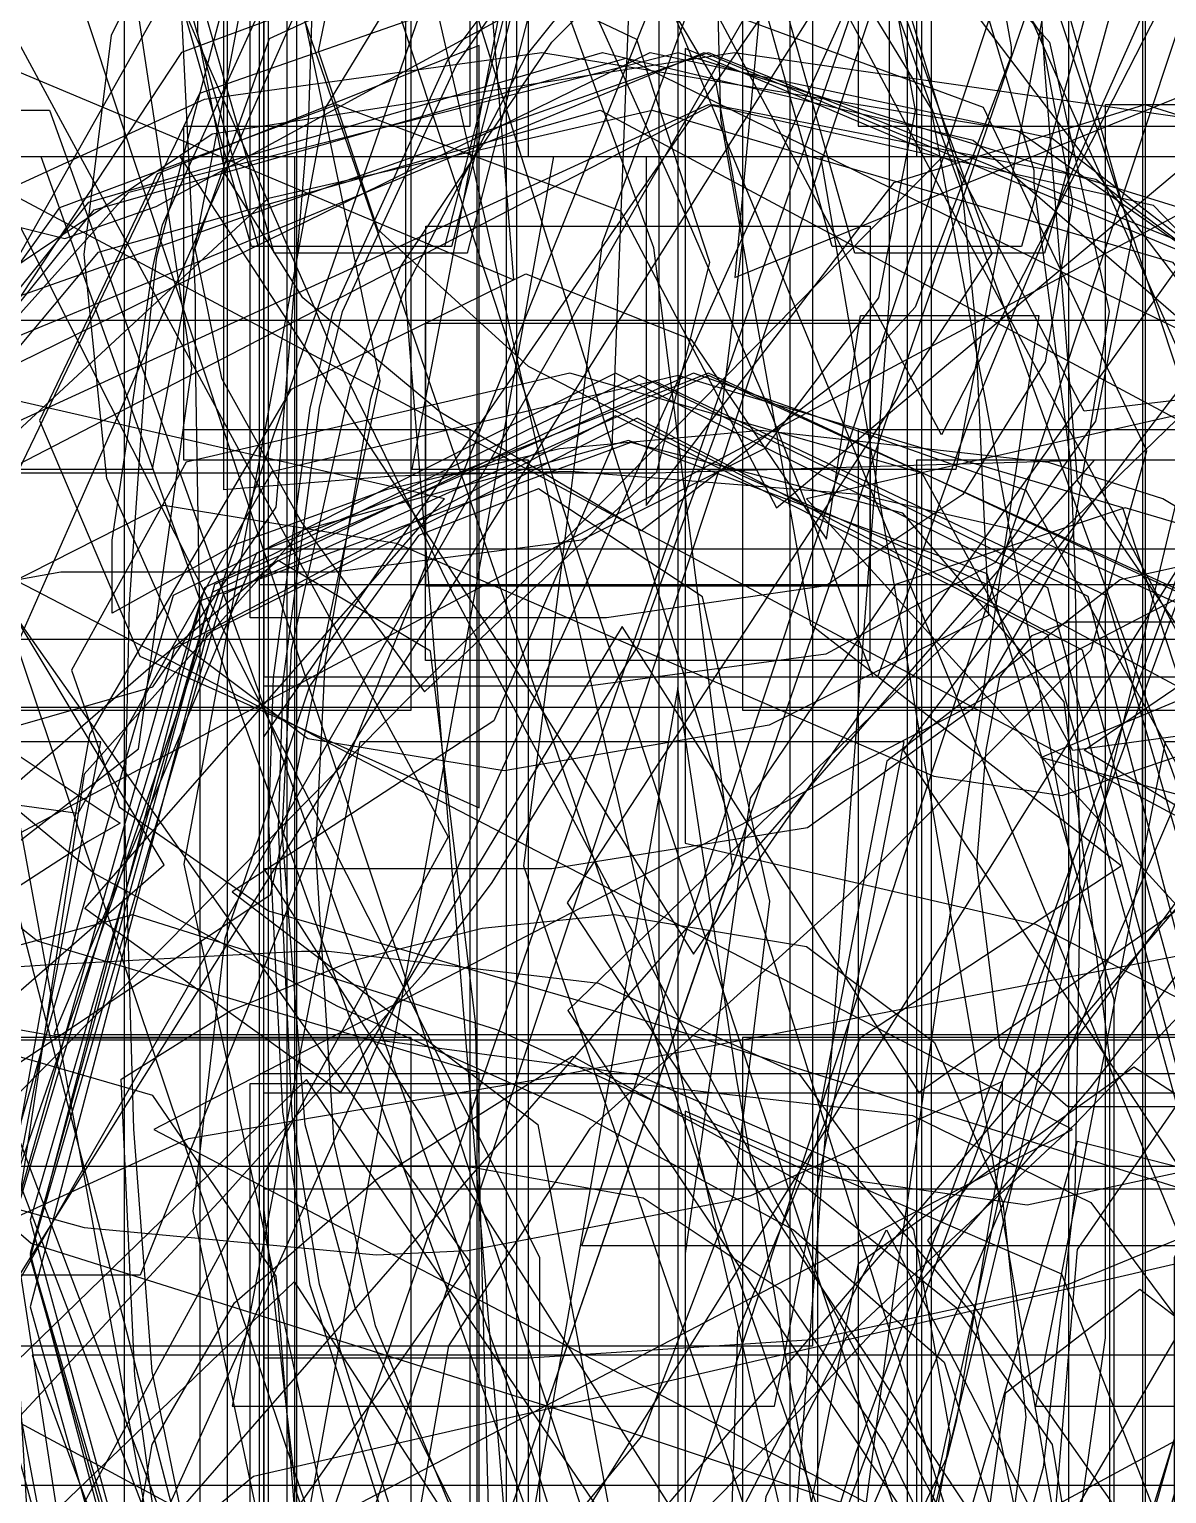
# Model space of a CAD drawing. Extents: x -0.4 to 30, y -2.3 to 10.5.
# Drawn here: x 1.018 to 3.91, y 2.454 to 6.178 of the extents above; entities that cross this region are included whole.
import ezdxf

# ---------------------------------------------------------------- set-up
doc = ezdxf.new("R2010")
doc.units = 0
doc.layers.get('0').update_dxf_attribs({"linetype": 'CONTINUOUS'})
for name, color, linetype in [('$', 7, 'CONTINUOUS'), ('-', 7, 'CONTINUOUS'), ('1', 7, 'CONTINUOUS'), ('2', 7, 'CONTINUOUS'), ('3', 7, 'CONTINUOUS'), ('4', 7, 'CONTINUOUS'), ('5', 7, 'CONTINUOUS'), ('6', 7, 'CONTINUOUS'), ('7', 7, 'CONTINUOUS'), ('8', 7, 'CONTINUOUS'), ('9', 7, 'CONTINUOUS'), ('_0', 7, 'CONTINUOUS'), ('_1', 7, 'CONTINUOUS'), ('_2', 7, 'CONTINUOUS'), ('_3', 7, 'CONTINUOUS'), ('_4', 7, 'CONTINUOUS'), ('_5', 7, 'CONTINUOUS'), ('_6', 7, 'CONTINUOUS'), ('_7', 7, 'CONTINUOUS'), ('_8', 7, 'CONTINUOUS'), ('_9', 7, 'CONTINUOUS'), ('_A', 7, 'CONTINUOUS'), ('_D', 7, 'CONTINUOUS'), ('_E', 7, 'CONTINUOUS'), ('_F', 7, 'CONTINUOUS'), ('_G', 7, 'CONTINUOUS'), ('_H', 7, 'CONTINUOUS'), ('_I', 7, 'CONTINUOUS'), ('_J', 7, 'CONTINUOUS'), ('_K', 7, 'CONTINUOUS'), ('_L', 7, 'CONTINUOUS'), ('_M', 7, 'CONTINUOUS'), ('_N', 7, 'CONTINUOUS'), ('_O', 7, 'CONTINUOUS'), ('_P', 7, 'CONTINUOUS'), ('A', 7, 'CONTINUOUS'), ('A_', 7, 'CONTINUOUS'), ('B', 7, 'CONTINUOUS'), ('B_', 7, 'CONTINUOUS'), ('C', 7, 'CONTINUOUS'), ('C_', 7, 'CONTINUOUS'), ('D', 7, 'CONTINUOUS'), ('D_', 7, 'CONTINUOUS'), ('E', 7, 'CONTINUOUS'), ('E_', 7, 'CONTINUOUS'), ('F', 7, 'CONTINUOUS'), ('F_', 7, 'CONTINUOUS'), ('G', 7, 'CONTINUOUS'), ('G_', 7, 'CONTINUOUS'), ('H', 7, 'CONTINUOUS'), ('H_', 7, 'CONTINUOUS'), ('I', 7, 'CONTINUOUS'), ('I_', 7, 'CONTINUOUS'), ('J', 7, 'CONTINUOUS'), ('J_', 7, 'CONTINUOUS'), ('K', 7, 'CONTINUOUS'), ('K_', 7, 'CONTINUOUS'), ('L', 7, 'CONTINUOUS'), ('L_', 7, 'CONTINUOUS'), ('M', 7, 'CONTINUOUS'), ('M_', 7, 'CONTINUOUS'), ('N', 7, 'CONTINUOUS'), ('N_', 7, 'CONTINUOUS'), ('O', 7, 'CONTINUOUS'), ('O_', 7, 'CONTINUOUS'), ('P', 7, 'CONTINUOUS'), ('P_', 7, 'CONTINUOUS'), ('Q', 7, 'CONTINUOUS'), ('Q_', 7, 'CONTINUOUS'), ('R', 7, 'CONTINUOUS'), ('R_', 7, 'CONTINUOUS'), ('S', 7, 'CONTINUOUS'), ('S_', 7, 'CONTINUOUS'), ('T', 7, 'CONTINUOUS'), ('T_', 7, 'CONTINUOUS'), ('U', 7, 'CONTINUOUS'), ('U_', 7, 'CONTINUOUS'), ('V', 7, 'CONTINUOUS'), ('V_', 7, 'CONTINUOUS'), ('W', 7, 'CONTINUOUS'), ('W_', 7, 'CONTINUOUS'), ('X', 7, 'CONTINUOUS'), ('X_', 7, 'CONTINUOUS'), ('Y', 7, 'CONTINUOUS'), ('Y_', 7, 'CONTINUOUS'), ('Z', 7, 'CONTINUOUS'), ('Z_', 7, 'CONTINUOUS'), ('|', 7, 'CONTINUOUS')]:
    doc.layers.add(name, color=color, linetype=linetype)

msp = doc.modelspace()

# ---------------------------------------------------------------- linework, layer by layer
at = {"layer": '$', "color": 7}
for points in [[(2.1618, 0.0003), (2.1618, 0.7012), (1.0761, 0.9367), (0.3539, 1.4838), (0.0003, 2.4067), (0.8955, 2.539), (1.2616, 1.7097), (2.1618, 1.293), (2.1618, 3.5242), (1.039, 3.8591), (0.3836, 4.3769), (0.1536, 5.1284), (0.8263, 6.3394)], [(3.9176, 6.3628), (4.62, 5.3153), (3.7, 5.2063), (3.3711, 5.839), (2.686, 6.1291), (2.686, 4.1083), (3.5764, 3.9019), (4.254, 3.5514), (4.6571, 3.0608), (4.7981, 2.4456), (4.2095, 1.2307), (2.686, 0.709), (2.686, 0.0003), (2.1618, 0.0003)], [(2.1618, 6.1369), (1.3432, 5.8098), (1.0439, 5.1829), (1.2987, 4.5833), (2.1618, 4.1978), (2.1618, 6.1369)], [(2.686, 1.293), (3.5442, 1.6474), (3.883, 2.3989), (3.6431, 3.0121), (2.686, 3.4268), (2.686, 1.293)]]:
    msp.add_lwpolyline(points, dxfattribs=at)
at = {"layer": '-', "color": 7}
msp.add_lwpolyline([(0.7993, 3.6072), (0.7993, 4.4538), (3.8475, 4.4538), (3.8475, 3.6072), (0.7993, 3.6072)], dxfattribs=at)
at = {"color": 7}
msp.add_lwpolyline([(0.7232, 5.2928), (0.9768, 6.0755), (2.2501, 5.5408), (2.1398, 6.9133), (2.9391, 6.9133), (2.8123, 5.5463), (4.1132, 6.0755), (4.3667, 5.2928), (2.9942, 4.9841), (3.9423, 3.9423), (3.2808, 3.4738), (2.5257, 4.6589), (1.8091, 3.4738), (1.1587, 3.9423), (2.0737, 4.9841), (0.7232, 5.2928)], dxfattribs=at)
msp.add_lwpolyline([(3.4098, 6.3658), (3.5724, 5.8199), (3.5724, 5.785), (3.6653, 5.0764), (3.6769, 4.8093), (3.6885, 4.0658), (3.6885, 3.9148), (3.6769, 3.2179), (3.5956, 2.5209), (3.4446, 1.975), (3.2123, 1.5917), (2.887, 1.3593), (2.4573, 1.278), (1.9113, 1.4174), (1.5512, 1.8821), (1.4815, 2.0331), (1.3305, 2.7649), (1.284, 3.3805), (1.2608, 4.1704), (1.2724, 4.7163), (1.3189, 5.3901), (1.3421, 5.5991), (1.5164, 6.2613)])
at = {"layer": '1'}
msp.add_lwpolyline([(0.8762, 6.2148), (0.8994, 5.8547), (0.9691, 5.6805), (1.1085, 5.6456), (1.3408, 5.7269), (2.6186, 6.4239), (2.6186, 1.2432), (1.1317, 1.2432), (1.0388, 1.22), (0.9691, 1.1038), (0.911, 0.9179), (0.8994, 0.6159), (0.911, 0.3255)], dxfattribs=at)
at = {"layer": '2'}
for points in [[(5.0634, 0.3604), (5.075, 0.6624), (5.0518, 0.9644), (4.9937, 1.1619), (4.9124, 1.278), (4.7962, 1.3129), (1.6599, 1.3129), (2.5892, 2.2654), (2.7867, 2.4629), (3.2978, 3.0088), (3.7159, 3.4851), (4.0179, 3.88), (4.3664, 4.4492), (4.4477, 4.6002), (4.68, 5.2507), (4.6917, 5.3088), (4.7497, 6.0173), (4.7497, 6.1567), (4.5987, 6.8537)], [(2.5776, 6.3542), (2.7634, 6.0406), (2.8331, 5.6572), (2.775, 5.181), (2.5776, 4.6466), (2.566, 4.6118), (2.1942, 4.0078), (2.02, 3.7755), (1.5205, 3.2179), (0.1498, 1.7427), (-0.0476, 1.5104), (-0.1754, 1.2896), (-0.2451, 1.0225), (-0.2683, 0.674), (-0.2335, 0.3255)]]:
    msp.add_lwpolyline(points, dxfattribs=at)
at = {"layer": '3'}
for points in [[(3.2004, 6.3542), (3.2701, 5.9709), (3.1772, 5.4946), (2.8868, 5.1113), (2.4221, 4.879), (1.7949, 4.7977), (1.0979, 4.7977), (0.9701, 4.7744), (0.8888, 4.6815), (0.8424, 4.5189), (0.8191, 4.2169), (0.8424, 3.9148), (0.8888, 3.7174), (0.9818, 3.6361), (1.1095, 3.6128), (1.8065, 3.6128), (1.8646, 3.6128), (2.5615, 3.5199), (3.0959, 3.2876), (3.4211, 2.9043), (3.5256, 2.4048)], [(3.9322, 0.2907), (4.5362, 0.6392), (4.7569, 0.8366), (5.1635, 1.4174), (5.2913, 1.7543), (5.3958, 2.4745), (5.268, 3.1366), (4.9196, 3.6941), (4.3504, 4.1123), (4.2923, 4.1355), (3.59, 4.326), (4.2226, 4.5886), (4.664, 5.0067), (4.9312, 5.5759), (5.0241, 6.2496)]]:
    msp.add_lwpolyline(points, dxfattribs=at)
at = {"layer": '4'}
msp.add_lwpolyline([(2.2402, 7.8178), (-0.2224, 3.4502), (-0.3269, 3.2295), (-0.385, 3.0088), (-0.4199, 2.7533), (-0.4315, 2.4048), (-0.4083, 2.0331), (-0.3386, 1.8007), (-0.2224, 1.7078), (-0.0714, 1.6846), (2.972, 1.6846), (2.972, 0.2442)], dxfattribs=at)
msp.add_lwpolyline([(3.0095, 6.4881), (3.0095, 2.8291), (0.8954, 2.8291), (2.9979, 6.4881)], close=True, dxfattribs=at)
at = {"layer": '5'}
for points in [[(0.1766, 7.6436), (0.1766, 4.182), (0.2579, 3.8568), (0.5134, 3.7638), (1.0594, 3.7987), (1.7099, 3.8335), (1.7796, 3.8335), (2.4649, 3.7522), (2.976, 3.5199), (3.2664, 3.125), (3.3593, 2.6023), (3.2548, 2.0098)], [(3.6381, 0.3371), (4.2189, 0.7205), (4.4745, 0.976), (4.8578, 1.5684), (4.9972, 1.9982), (5.0785, 2.7184), (5.0553, 3.0669), (4.8926, 3.729), (4.8113, 3.9148), (4.3815, 4.4608), (4.1957, 4.6002), (3.5336, 4.9022), (3.127, 4.9951), (2.3952, 5.0532), (1.9422, 5.0416), (1.5124, 5.0067), (1.5124, 6.7143)]]:
    msp.add_lwpolyline(points, dxfattribs=at)
at = {"layer": '6'}
msp.add_lwpolyline([(3.8653, 0.372), (4.4112, 0.8018), (4.6319, 1.0573), (4.9572, 1.6846), (5.0733, 2.0795), (5.143, 2.7997), (5.1314, 3.0901), (5.0152, 3.7638), (4.9572, 3.9148), (4.6087, 4.5189), (4.5041, 4.6234), (3.9001, 4.9835), (3.6097, 5.0764), (2.8779, 5.1577), (2.3668, 5.1113), (1.9254, 5.0067), (1.5421, 4.8673), (1.2284, 4.6931), (1.2284, 4.879), (1.333, 5.5759), (1.3562, 5.6805), (1.6466, 6.3193)], dxfattribs=at)
msp.add_lwpolyline([(2.5062, 3.9265), (2.9941, 3.8451), (3.3193, 3.6012), (3.4936, 3.1947), (3.5516, 2.6487), (3.4819, 2.0911), (3.2612, 1.6381), (2.9128, 1.3477), (2.4133, 1.2432), (1.9138, 1.3477), (1.5537, 1.7194), (1.5421, 1.7311), (1.333, 2.4164), (1.2865, 2.7533), (1.2517, 3.5083), (1.5305, 3.6825), (1.8441, 3.8103), (2.1693, 3.8916)], close=True, dxfattribs=at)
at = {"layer": '7'}
msp.add_lwpolyline([(3.2553, 6.5865), (0.4443, 0.372), (0.3978, 0.1978), (0.5024, 0.0816), (0.7811, 0.0119), (1.2922, -0.0113), (1.6988, 0.0003), (1.966, 0.0351), (2.1286, 0.1048), (2.2215, 0.2326), (4.8351, 6.3077)], dxfattribs=at)
at = {"layer": '8'}
for points in [[(3.2587, 6.8188), (3.4446, 6.5284), (3.5143, 6.1335), (3.5143, 6.1102), (3.2704, 5.4714), (3.1542, 5.3436), (2.5734, 4.9022), (2.0623, 5.2042), (1.7138, 5.4946), (1.5164, 5.8082), (1.4467, 6.1683), (1.4467, 6.2032), (1.7022, 6.8304), (1.7835, 6.8885), (2.4689, 7.0628), (2.9335, 7.0047)], [(2.3992, 3.5664), (2.9684, 3.2527), (3.3749, 2.9275), (3.6188, 2.579), (3.6885, 2.1608), (3.6885, 2.0447), (3.3981, 1.4523), (3.2123, 1.3245), (2.4921, 1.1967), (2.1669, 1.2083), (1.5744, 1.4407), (1.4815, 1.5336), (1.2608, 2.1725), (1.3305, 2.579), (1.5396, 2.9391), (1.8997, 3.2527)]]:
    msp.add_lwpolyline(points, close=True, dxfattribs=at)
for points in [[(0.0063, 6.8072), (-0.1099, 6.0986), (-0.0169, 5.483), (0.2618, 4.9719), (0.6916, 4.5305), (1.2492, 4.1588), (1.1679, 4.1123), (0.5755, 3.729), (0.076, 3.2527), (-0.226, 2.6952), (-0.3306, 2.0563), (-0.319, 1.8472), (-0.1563, 1.1735), (-0.0982, 1.0573), (0.3548, 0.5346)], [(3.9557, 0.2558), (4.5481, 0.5927), (4.7107, 0.7321), (5.1057, 1.3129), (5.1986, 1.5568), (5.2915, 2.277), (5.187, 2.9043), (4.8734, 3.4502), (4.3739, 3.9265), (4.3158, 3.9729), (3.7002, 4.3446), (4.2809, 4.7396), (4.6991, 5.2042), (4.9663, 5.7269), (5.0592, 6.2845)]]:
    msp.add_lwpolyline(points, dxfattribs=at)
at = {"layer": '9'}
msp.add_lwpolyline([(1.2268, 6.1625), (1.4359, 6.5923), (1.7844, 6.8827), (2.2722, 6.9872), (2.7949, 6.8711), (3.1667, 6.4994), (3.1783, 6.4761), (3.3874, 5.7908), (3.4222, 5.4423), (3.457, 4.6873), (2.8995, 4.4085), (2.2258, 4.2924), (1.7263, 4.3737), (1.401, 4.6176), (1.2152, 5.0358), (1.1571, 5.605)], close=True, dxfattribs=at)
msp.add_lwpolyline([(-0.353, 6.209), (-0.4227, 5.4888), (-0.411, 5.1519), (-0.2949, 4.4666), (-0.2484, 4.304), (0.1001, 3.7116), (0.2162, 3.5954), (0.8202, 3.2237), (1.1571, 3.1308), (1.9005, 3.0611), (2.1328, 3.0727), (2.8066, 3.2005), (2.853, 3.2121), (3.4919, 3.5025), (3.4919, 3.3399), (3.3757, 2.6429), (3.3525, 2.55), (3.0505, 1.9111)], dxfattribs=at)
at = {"layer": '_0', "color": 7}
msp.add_lwpolyline([(0.0562, 3.1761), (0.0562, 4.3061), (1.36, 4.9676), (1.9509, 4.8711), (2.8327, 4.488), (3.3181, 4.2786), (3.644, 4.229), (4.2748, 4.4439), (4.854, 4.9841), (4.854, 3.8155), (4.2467, 3.336), (3.5549, 3.1872), (3.0179, 3.2643), (2.2065, 3.6336), (1.2803, 3.9258), (0.7152, 3.7742), (0.0562, 3.1761)], dxfattribs=at)
at = {"layer": '_1', "color": 7}
msp.add_lwpolyline([(2.2787, 1.7522), (1.9756, 5.4917), (1.9756, 7.0558), (3.2048, 7.0558), (3.2048, 5.4917), (2.9181, 1.7522), (2.2787, 1.7522)], dxfattribs=at)
at = {"layer": '_2', "color": 7}
for points in [[(2.4878, 6.5204), (1.4049, 6.1189), (0.645, 4.9674), (0.3752, 3.3594), (0.645, 1.8118), (1.4252, 0.8529), (2.5562, 0.543), (3.6683, 0.8657), (4.3396, 1.6505), (4.7981, 1.6505), (4.3548, 0.8657), (3.6075, 0.2332), (2.5638, 0.0003), (1.5265, 0.2093), (0.7172, 0.8382), (0.2131, 1.8045), (0.0003, 3.3007), (0.2536, 5.0059), (1.1313, 6.5278)], [(2.6601, 2.1786), (2.2915, 1.7367), (1.8824, 1.5698), (1.4442, 1.7605), (1.0984, 2.3473), (0.9654, 3.2164), (1.1719, 4.3843), (1.6848, 5.2626), (2.2801, 5.556), (2.7006, 5.3891), (3.0451, 4.8812), (3.1313, 5.4496), (3.5847, 5.4496), (3.2199, 2.989), (3.1439, 2.4206), (3.1958, 2.2501), (3.3212, 2.1786), (3.6733, 2.4023), (4.1306, 3.1889), (4.299, 4.2065), (4.0824, 5.3506), (3.4365, 6.2014)], [(1.434, 3.1724), (1.5987, 2.3913), (1.9761, 2.1126), (2.275, 2.2354), (2.5752, 2.6003), (2.8095, 3.2145), (2.9007, 3.9608), (2.7297, 4.7346), (2.313, 5.0096), (2.0078, 4.8904), (1.7304, 4.5072), (1.5151, 3.8654), (1.434, 3.1724)]]:
    msp.add_lwpolyline(points, dxfattribs=at)
at = {"layer": '_3', "color": 7}
for points in [[(0.3606, 0.0003), (0.7428, 1.9829), (0.0003, 1.9829), (0.0003, 2.6764), (0.8746, 2.6764), (1.1997, 4.3658), (0.0003, 4.3658), (0.0003, 5.0592), (1.3315, 5.0592), (1.7138, 7.0559)], [(4.4202, 7.0559), (4.038, 5.0592), (4.7981, 5.0592), (4.7981, 4.3658), (3.9062, 4.3658), (3.5766, 2.6764), (4.7981, 2.6764), (4.7981, 1.9829), (3.4448, 1.9829), (3.0626, 0.0003), (2.4036, 0.0003), (2.7814, 1.9829), (1.4018, 1.9829), (1.0196, 0.0003), (0.3606, 0.0003)], [(2.3728, 7.0559), (1.9906, 5.0592), (3.3745, 5.0592), (3.7568, 7.0559)], [(1.5336, 2.6764), (2.9132, 2.6764), (3.2427, 4.3658), (1.8588, 4.3658), (1.5336, 2.6764)]]:
    msp.add_lwpolyline(points, dxfattribs=at)
at = {"layer": '_4', "color": 7}
for points in [[(0.0003, 5.3342), (0.2408, 6.5535), (0.9379, 7.0558), (1.6335, 6.606), (1.909, 5.284), (1.6305, 3.9756), (0.944, 3.5166), (0.2697, 3.9687), (0.0003, 5.3342)], [(0.9562, 0.0003), (3.3977, 7.0558), (3.8422, 7.0558), (1.4098, 0.0003), (0.9562, 0.0003)], [(0.9531, 6.4896), (0.6137, 6.2247), (0.4782, 5.252), (0.6152, 4.3455), (0.9531, 4.0829), (1.2956, 4.3478), (1.4311, 5.3159), (1.2941, 6.227), (0.9531, 6.4896)], [(2.8863, 1.8178), (3.1268, 3.0394), (3.8269, 3.5395), (4.5226, 3.0897), (4.7981, 1.7676), (4.5195, 0.4592), (3.83, 0.0003), (3.1557, 0.4547), (2.8863, 1.8178)], [(3.8422, 2.9732), (3.4997, 2.7083), (3.3642, 1.7356), (3.5012, 0.8314), (3.8391, 0.5666), (4.1846, 0.8314), (4.3201, 1.7996), (4.1831, 2.7106), (3.8422, 2.9732)]]:
    msp.add_lwpolyline(points, dxfattribs=at)
at = {"layer": '_5', "color": 7}
msp.add_lwpolyline([(1.2998, 3.0096), (0.28, 3.0096), (2.2258, 7.4249), (3.0251, 7.4249), (4.9819, 3.0096), (3.9842, 3.0096), (2.6227, 6.3004), (1.2998, 3.0096)], dxfattribs=at)
at = {"layer": '_6', "color": 7}
for points in [[(3.4495, 0.958), (2.6934, 0.271), (1.8087, 0.0419), (0.4173, 0.7452), (0.0003, 2.0267), (0.3413, 3.1626), (1.3605, 4.0532), (0.846, 4.9091), (0.7174, 5.543), (1.1208, 6.6048), (2.1361, 7.0559), (3.0929, 6.6302), (3.4651, 5.6077), (2.3855, 3.956), (3.4106, 2.4061), (3.6834, 3.35), (4.4122, 3.1649), (3.9055, 1.7029), (4.7981, 0.6619), (4.3265, 0.0003), (3.4495, 0.958)], [(2.0231, 4.4927), (2.6135, 5.0525), (2.748, 5.5846), (2.5629, 6.1514), (2.101, 6.3711), (1.6275, 6.1537), (1.4384, 5.6216), (1.5067, 5.2908), (1.7113, 4.923), (2.0231, 4.4927)], [(3.0091, 1.615), (1.723, 3.5073), (0.9552, 2.7601), (0.7564, 2.0776), (1.0331, 1.2217), (1.8165, 0.7776), (2.4693, 1.0112), (3.0091, 1.615)]]:
    msp.add_lwpolyline(points, dxfattribs=at)
at = {"layer": '_7', "color": 7}
msp.add_lwpolyline([(3.0674, 0.0003), (1.8919, 1.8545), (1.4114, 4.0544), (1.7706, 5.9761), (3.0674, 8.1001), (3.6692, 8.1001), (2.9228, 6.8484), (2.475, 5.6347), (2.2744, 4.0502), (3.6692, 0.0003), (3.0674, 0.0003)], dxfattribs=at)
at = {"layer": '_8', "color": 7}
msp.add_lwpolyline([(2.0132, 0.0003), (1.4114, 0.0003), (2.8062, 4.0502), (2.6056, 5.6221), (2.1624, 6.8358), (1.4114, 8.1001), (2.0132, 8.1001), (3.31, 5.9761), (3.6692, 4.0544), (3.1864, 1.8545), (2.0132, 0.0003)], dxfattribs=at)
at = {"layer": '_9', "color": 7}
msp.add_lwpolyline([(1.9886, 1.6239), (1.9886, 3.6143), (0.011, 3.6143), (0.011, 4.4461), (1.9886, 4.4461), (1.9886, 6.4217), (2.8312, 6.4217), (2.8312, 4.4461), (4.8088, 4.4461), (4.8088, 3.6143), (2.8312, 3.6143), (2.8312, 1.6239), (1.9886, 1.6239)], dxfattribs=at)
at = {"layer": '_A', "color": 7}
for points in [[(4.8264, 4.6261), (0.0287, 4.6261), (0.0287, 5.4383), (4.8264, 5.4383), (4.8264, 4.6261)], [(4.8264, 2.4749), (0.0287, 2.4749), (0.0287, 3.2871), (4.8264, 3.2871), (4.8264, 2.4749)]]:
    msp.add_lwpolyline(points, dxfattribs=at)
at = {"layer": '_D', "color": 7}
msp.add_lwpolyline([(0.4586, 2.9225), (0.4586, 3.8486), (4.6919, 6.1085), (4.6919, 5.1219), (1.3349, 3.38), (4.6919, 1.6216), (4.6919, 0.635), (0.4586, 2.9225)], dxfattribs=at)
at = {"layer": '_E', "color": 7}
msp.add_lwpolyline([(4.5508, 2.9226), (0.3175, 0.635), (0.3175, 1.6217), (3.6702, 3.3801), (0.3175, 5.1219), (0.3175, 6.1086), (4.5508, 3.8486), (4.5508, 2.9226)], dxfattribs=at)
at = {"layer": '_F', "color": 7}
msp.add_lwpolyline([(1.9377, 1.7086), (1.9326, 1.9641), (2.0847, 2.8301), (2.4448, 3.3837), (3.1016, 3.9776), (3.7178, 4.5999), (3.8598, 5.1062), (3.4439, 5.9793), (2.4245, 6.3555), (1.4508, 6.0148), (0.9385, 4.9501), (0.0003, 5.0542), (0.7534, 6.54), (2.4093, 7.0559), (4.1489, 6.5022), (4.7981, 5.163), (4.5698, 4.3254), (3.6772, 3.3932), (3.094, 2.849), (2.8911, 2.4468), (2.815, 1.7086), (1.9377, 1.7086)], dxfattribs=at)
at = {"layer": '_G', "color": 7}
msp.add_lwpolyline([(1.0936, 0.0033), (3.4363, 7.0589), (4.23, 7.0589), (1.8929, 0.0033), (1.0936, 0.0033)], dxfattribs=at)
at = {"layer": '_H', "color": 7}
msp.add_lwpolyline([(2.0263, 4.7615), (2.0263, 5.6775), (3.1563, 5.6775), (3.1563, 4.7615), (2.0263, 4.7615)], dxfattribs=at)
at = {"layer": '_I', "color": 7}
msp.add_lwpolyline([(2.0252, 4.5729), (2.0252, 5.4305), (3.1552, 5.4305), (3.1552, 4.5729), (2.0252, 4.5729)], dxfattribs=at)
at = {"layer": '_J', "color": 7}
for points in [[(1.5829, 5.6251), (1.3599, 6.4045), (1.3599, 7.0749), (2.2744, 7.0749), (2.2744, 6.4045), (2.0736, 5.6251), (1.5829, 5.6251)], [(3.0595, 5.6251), (2.8409, 6.4045), (2.8409, 7.0749), (3.7554, 7.0749), (3.7554, 6.4045), (3.5413, 5.6251), (3.0595, 5.6251)]]:
    msp.add_lwpolyline(points, dxfattribs=at)
at = {"layer": '_K', "color": 7}
msp.add_lwpolyline([(1.6006, 5.6251), (1.3775, 6.4045), (1.3775, 7.0749), (2.292, 7.0749), (2.292, 6.4045), (2.0913, 5.6251), (1.6006, 5.6251)], dxfattribs=at)
at = {"layer": '_L', "color": 7}
for points in [[(1.6408, 5.6081), (1.4177, 6.3874), (1.4177, 7.0578), (2.3322, 7.0578), (2.3322, 6.3874), (2.1315, 5.6081), (1.6408, 5.6081)], [(3.1173, 5.6081), (2.8987, 6.3874), (2.8987, 7.0578), (3.8132, 7.0578), (3.8132, 6.3874), (3.5991, 5.6081), (3.1173, 5.6081)]]:
    msp.add_lwpolyline(points, dxfattribs=at)
at = {"layer": '_M', "color": 7}
msp.add_lwpolyline([(1.2601, -0.021), (1.2601, 8.0788), (3.2356, 8.0788), (3.2356, 7.4345), (2.1558, 7.4345), (2.1558, 0.6234), (3.2356, 0.6234), (3.2356, -0.021), (1.2601, -0.021)], dxfattribs=at)
at = {"layer": '_N', "color": 7}
msp.add_lwpolyline([(3.8486, 0.0003), (1.873, 0.0003), (1.873, 0.6446), (2.9529, 0.6446), (2.9529, 7.4557), (1.873, 7.4557), (1.873, 8.1), (3.8486, 8.1), (3.8486, 0.0003)], dxfattribs=at)
at = {"layer": '_O', "color": 7}
for points in [[(0.7199, 4.3304), (1.3316, 4.5053), (1.646, 4.9625), (1.7289, 5.9571), (1.7581, 6.8842)], [(2.5526, 6.5092), (2.499, 5.1143), (2.1992, 4.4189), (1.5339, 3.9848), (2.3113, 3.3927), (2.5526, 2.0884), (2.5721, 1.1107), (2.7695, 0.7104), (3.391, 0.5966), (3.5421, 0.5966), (3.5421, -0.065), (3.2691, -0.065), (2.577, 0.0024), (2.0603, 0.3163), (1.7947, 0.8663), (1.7289, 1.9578), (1.646, 3.0071), (1.3316, 3.4665), (0.7199, 3.6435), (0.7199, 4.3304)]]:
    msp.add_lwpolyline(points, dxfattribs=at)
at = {"layer": '_P', "color": 7}
for points in [[(3.5339, 7.1687), (3.5997, 6.0772), (3.6826, 5.03), (3.997, 4.5728), (4.6087, 4.3958)], [(4.6087, 4.3958), (4.6087, 3.7088), (3.997, 3.5318), (3.6826, 3.0746), (3.5997, 2.0821), (3.5705, 1.155), (3.4072, 0.584), (3.1123, 0.2426), (2.6638, 0.0467), (2.0594, 0.0003), (1.7865, 0.0003), (1.7865, 0.6619), (1.9376, 0.6619), (2.6102, 0.82), (2.776, 1.5301), (2.8198, 2.866), (3.1318, 3.614), (3.7947, 4.0502), (3.005, 4.6633), (2.776, 5.9508), (2.7516, 6.9327)]]:
    msp.add_lwpolyline(points, dxfattribs=at)
at = {"layer": 'A'}
msp.add_lwpolyline([(2.5273, 7.7074), (0.0763, 0.645), (-0.0166, 0.2965), (0.0299, 0.099), (0.2506, 0.0061), (0.692, -0.0055), (1.1217, 0.0061), (1.3773, 0.0526), (1.5051, 0.1455), (1.5632, 0.2849), (2.0626, 1.8414), (5.0595, 1.8414), (5.5939, 0.2384), (5.652, 0.1106), (5.7797, 0.0409), (6.0469, 0.0061), (6.5348, -0.0055), (7.011, 0.0061), (7.2433, 0.0874), (7.3014, 0.2849), (7.2085, 0.6334), (4.7459, 7.6842)], dxfattribs=at)
msp.add_lwpolyline([(2.4227, 3.0843), (3.5495, 6.4761), (4.6762, 3.0843)], close=True, dxfattribs=at)
at = {"layer": 'A_', "color": 7}
for points in [[(0.5184, 0.4716), (0.0003, 1.676), (0.196, 2.4615), (0.7086, 3.032), (1.4224, 3.3572), (2.3044, 3.506), (4.0738, 3.8478), (4.0793, 4.1068), (3.7982, 4.9612), (2.6682, 5.2975), (1.6346, 5.0522), (1.1413, 4.184), (0.1712, 4.3163), (0.6066, 5.3223), (1.4831, 5.9121), (2.8115, 6.1188), (4.0297, 5.9424), (4.7187, 5.4986), (5.0274, 4.8234), (5.077, 3.9084), (5.077, 2.5855), (5.1404, 0.8354), (5.3912, 0.1326)], [(4.0738, 3.0706), (2.4532, 2.6957), (1.5878, 2.4973), (1.1964, 2.1748), (1.0586, 1.7036), (1.359, 1.0421), (2.2382, 0.7775), (3.258, 1.0283), (3.9139, 1.7146), (4.0738, 2.7067), (4.0738, 3.0706)]]:
    msp.add_lwpolyline(points, dxfattribs=at)
at = {"layer": 'B'}
for points in [[(1.5798, 4.6815), (1.5798, 6.7491), (2.4045, 6.7491), (2.9969, 6.6794), (3.3686, 6.4936), (3.5893, 6.1683), (3.6706, 5.7385), (3.6009, 5.332), (3.3918, 4.9951), (3.0434, 4.7628), (2.4858, 4.6815)], [(1.5798, 1.2316), (1.5798, 3.4967), (2.5439, 3.4967), (2.5555, 3.4967), (3.2641, 3.4154), (3.7171, 3.1947), (3.9843, 2.8346), (4.0772, 2.3351), (3.9843, 1.8588), (3.7171, 1.522), (3.3221, 1.3129), (2.753, 1.2316)]]:
    msp.add_lwpolyline(points, close=True, dxfattribs=at)
at = {"layer": 'B_', "color": 7}
for points in [[(0.9208, 0.1326), (0.0003, 0.1326), (0.0003, 8.2134), (0.9925, 8.2134), (0.9925, 5.3305), (2.5965, 6.1188), (3.619, 5.901), (4.4128, 5.2892), (4.9006, 4.3384), (5.077, 3.1477), (4.3328, 0.8216), (2.5469, 0.0003), (0.9208, 0.8657), (0.9208, 0.1326)], [(0.9098, 3.1036), (1.1964, 1.5823), (2.4642, 0.8161), (3.5887, 1.3811), (4.0627, 3.065), (3.608, 4.7573), (2.5083, 5.303), (1.3838, 4.738), (0.9098, 3.1036)]]:
    msp.add_lwpolyline(points, dxfattribs=at)
at = {"layer": 'C'}
msp.add_lwpolyline([(4.4999, 1.4639), (3.8029, 1.371), (3.6287, 1.371), (2.955, 1.5336), (2.8504, 1.58), (2.3045, 2.0331), (2.1767, 2.2073), (1.8979, 2.881), (1.7934, 3.3457), (1.7469, 4.0891), (1.7702, 4.5653), (1.8863, 5.2391), (1.9676, 5.5062), (2.2813, 6.1102), (2.3742, 6.2264)], dxfattribs=at)
at = {"layer": 'C_', "color": 7}
msp.add_lwpolyline([(4.1234, 2.2768), (5.099, 2.15), (4.2805, 0.5708), (2.6627, 0.0003), (0.7306, 0.7858), (0.0003, 3.0375), (0.3145, 4.6966), (1.2708, 5.7632), (2.6682, 6.1188), (4.2281, 5.6365), (5.0053, 4.2667), (4.0407, 4.1178), (3.5529, 5.0053), (2.7067, 5.303), (1.4886, 4.7655), (1.02, 3.065), (1.472, 1.3508), (2.6516, 0.8161), (3.6273, 1.1744), (4.1234, 2.2768)], dxfattribs=at)
at = {"layer": 'D'}
msp.add_lwpolyline([(1.603, 6.691), (2.4277, 6.691), (2.9969, 6.6562), (3.6242, 6.4936), (3.8449, 6.389), (4.3792, 5.936), (4.5186, 5.7502), (4.7974, 5.0997), (4.8671, 4.7628), (4.9251, 4.0426), (4.9019, 3.4967), (4.7858, 2.8346), (4.6812, 2.5558), (4.3327, 1.975), (4.1701, 1.8124), (3.5661, 1.4523), (3.1944, 1.3477), (2.451, 1.278), (1.603, 1.278)], close=True, dxfattribs=at)
at = {"layer": 'D_', "color": 7}
for points in [[(4.1564, 0.1326), (4.1564, 0.8712), (2.5193, 0.0003), (1.2322, 0.3861), (0.3227, 1.4637), (0.0003, 3.054), (0.2924, 4.6443), (1.1689, 5.7384), (2.4752, 6.1188), (3.4178, 5.8955), (4.0903, 5.314), (4.0903, 8.2134), (5.077, 8.2134), (5.077, 0.1326), (4.1564, 0.1326)], [(1.02, 3.054), (1.4941, 1.3728), (2.613, 0.8161), (3.7182, 1.348), (4.173, 2.9713), (3.71, 4.7352), (2.5689, 5.2975), (1.4638, 4.7573), (1.02, 3.054)]]:
    msp.add_lwpolyline(points, dxfattribs=at)
at = {"layer": 'E'}
msp.add_lwpolyline([(4.6928, 0.3514), (4.7044, 0.6418), (4.6928, 0.9438), (4.6464, 1.1413), (4.5767, 1.2458), (4.4721, 1.2806), (1.603, 1.2806), (1.603, 3.5225), (4.0075, 3.5225), (4.112, 3.5574), (4.1933, 3.6619), (4.2398, 3.8478), (4.2514, 4.1382), (4.2398, 4.4402), (4.1933, 4.626), (4.112, 4.7306), (4.0075, 4.7654), (1.603, 4.7654), (1.603, 6.7053)], dxfattribs=at)
at = {"layer": 'E_', "color": 7}
for points in [[(4.3383, 2.0177), (5.3636, 1.8909), (4.4651, 0.4964), (2.7894, 0.0003), (0.7527, 0.7913), (0.0003, 3.0099), (0.761, 5.303), (2.7343, 6.1188), (4.6525, 5.3195), (5.3967, 3.0706), (5.3912, 2.806), (1.0255, 2.806), (1.5712, 1.3287), (2.7949, 0.8161), (3.7265, 1.1027), (4.3383, 2.0177)], [(1.0807, 3.6218), (4.3494, 3.6218), (3.9745, 4.7297), (2.7453, 5.303), (1.596, 4.8455), (1.0807, 3.6218)]]:
    msp.add_lwpolyline(points, dxfattribs=at)
at = {"layer": 'F'}
msp.add_lwpolyline([(0.0006, 7.4809), (0.0006, 0.2674), (0.0354, 0.1513), (0.1632, 0.07), (0.4187, 0.0119), (0.8021, 0.0003), (1.197, 0.0119), (1.4526, 0.07), (1.5803, 0.1513), (1.6152, 0.2674), (1.6152, 3.2295), (4.0545, 3.2295), (4.1591, 3.276), (4.2404, 3.3805), (4.2868, 3.5896), (4.2984, 3.8916), (4.2868, 4.2052), (4.2404, 4.4027), (4.1591, 4.5073), (4.0545, 4.5305), (1.6152, 4.5305), (1.6152, 6.6794)], dxfattribs=at)
at = {"layer": 'F_', "color": 7}
msp.add_lwpolyline([(2.2875, 0.0003), (2.2875, 5.0825), (1.4111, 5.0825), (1.4111, 5.8542), (2.2875, 5.8542), (2.2875, 6.4771), (2.3923, 7.3535), (2.8966, 7.9791), (3.9081, 8.2189), (4.8342, 8.1197), (4.6853, 7.2543), (4.101, 7.3094), (3.4616, 7.1165), (3.2742, 6.3944), (3.2742, 5.8542), (4.4152, 5.8542), (4.4152, 5.0825), (3.2742, 5.0825), (3.2742, 0.0003), (2.2875, 0.0003)], dxfattribs=at)
at = {"layer": 'G'}
for points in [[(4.1353, 1.3478), (3.7984, 1.3711), (3.1363, 1.5337), (2.904, 1.6382), (2.3464, 2.0564), (2.1606, 2.2887), (1.8469, 2.9276), (1.7192, 3.3922), (1.6611, 4.1357), (1.6843, 4.6003), (1.8353, 5.274), (1.9631, 5.576), (2.3464, 6.1452), (2.5439, 6.3427)], [(6.3423, 4.67), (3.659, 4.67), (3.5661, 4.6351), (3.4848, 4.5306), (3.4499, 4.3447), (3.4267, 4.0543), (3.4848, 3.5897), (3.659, 3.4387), (5.1691, 3.4387)]]:
    msp.add_lwpolyline(points, dxfattribs=at)
at = {"layer": 'G_', "color": 7}
for points in [[(0.1987, -0.3671), (1.1633, -0.5104), (1.4996, -1.1609), (2.5083, -1.4365), (3.5722, -1.1609), (4.0793, -0.3892), (4.1509, 0.8841), (2.5304, 0.118), (0.6617, 0.9889), (0.0003, 3.078), (0.3035, 4.6242), (1.1826, 5.7183), (2.5359, 6.1042), (4.2446, 5.2663), (4.2446, 5.9719), (5.1597, 5.9719), (5.1597, 0.9117), (4.8813, -1.0258), (3.9993, -1.927), (2.5138, -2.2578), (0.8216, -1.7865), (0.1987, -0.3671)], [(1.02, 3.1497), (1.4775, 1.4684), (2.6241, 0.9393), (3.7706, 1.4657), (4.2336, 3.1166), (3.7568, 4.7372), (2.6075, 5.2828), (1.4831, 4.7454), (1.02, 3.1497)]]:
    msp.add_lwpolyline(points, dxfattribs=at)
at = {"layer": 'H'}
for points in [[(0, 7.7713), (0, 0.2558), (0.0465, 0.1397), (0.1742, 0.07), (0.4298, 0.0119), (0.8131, 0.0003), (1.2081, 0.0119), (1.452, 0.07), (1.5798, 0.1397), (1.6146, 0.2558), (1.6146, 3.4734), (4.5883, 3.4734), (4.5883, 0.2558), (4.6347, 0.1397), (4.7625, 0.07), (5.0065, 0.0119), (5.4014, 0.0003), (5.7963, 0.0119), (6.0403, 0.07), (6.168, 0.1397), (6.2029, 0.2558), (6.2029, 7.7713)], [(4.5883, 7.7713), (4.5883, 4.8557), (1.6146, 4.8557), (1.6146, 7.7713)]]:
    msp.add_lwpolyline(points, dxfattribs=at)
at = {"layer": 'H_', "color": 7}
msp.add_lwpolyline([(0.0003, 0.0003), (0.0003, 8.0811), (0.9925, 8.0811), (0.9925, 5.1817), (2.7453, 5.9865), (3.8753, 5.7302), (4.5616, 5.0219), (4.7683, 3.71), (4.7683, 0.0003), (3.7761, 0.0003), (3.7761, 3.71), (3.4536, 4.7931), (2.5414, 5.1321), (1.7118, 4.9033), (1.1578, 4.2832), (0.9925, 3.2029), (0.9925, 0.0003), (0.0003, 0.0003)], dxfattribs=at)
at = {"layer": 'I'}
msp.add_lwpolyline([(3.3117, 7.7713), (3.2769, 7.8875), (3.1491, 7.9688), (2.8936, 8.0153), (2.5102, 8.0385), (2.1153, 8.0153), (1.8714, 7.9688), (1.732, 7.8875), (1.6971, 7.7713), (1.6971, 0.2558), (1.732, 0.1397), (1.8714, 0.07), (2.1153, 0.0119), (2.5102, 0.0003), (2.8936, 0.0119), (3.1491, 0.07), (3.2769, 0.1397), (3.3117, 0.2558)], close=True, dxfattribs=at)
at = {"layer": 'I_', "color": 7}
msp.add_lwpolyline([(2.2578, 0.0003), (2.2578, 5.8542), (3.25, 5.8542), (3.25, 0.0003), (2.2578, 0.0003)], dxfattribs=at)
at = {"layer": 'J'}
for points in [[(1.6727, 7.8759), (1.6727, 2.4048), (1.6262, 1.9169), (1.4985, 1.6149), (1.2894, 1.4523), (0.999, 1.4058), (0.7086, 1.4523), (0.4995, 1.5336), (0.3252, 1.6149), (0.1975, 1.6497), (0.1045, 1.6265), (0.0348, 1.5104), (0.0116, 1.278), (0, 0.9179), (0, 0.6508), (0.0232, 0.4882)], [(2.2999, 0.2094), (2.8459, 0.6275), (2.9156, 0.7205), (3.1944, 1.371), (3.2408, 1.6149), (3.2873, 2.3467), (3.2873, 7.8759)]]:
    msp.add_lwpolyline(points, dxfattribs=at)
at = {"layer": 'J_', "color": 7}
msp.add_lwpolyline([(1.4111, 0.105), (1.5985, 0.9484), (2.0671, 0.8712), (2.5191, 1.0724), (2.6679, 2.0784), (2.6679, 8.2299), (3.6601, 8.2299), (3.6601, 2.0563), (3.379, 0.5515), (2.1883, 0.0003), (1.4111, 0.105)], dxfattribs=at)
at = {"layer": 'K'}
for points in [[(0, 7.7713), (0, 0.2674), (0.0465, 0.1513), (0.1742, 0.07), (0.4298, 0.0119), (0.8131, 0.0003), (1.2081, 0.0119), (1.452, 0.07), (1.5798, 0.1513), (1.6146, 0.2674), (1.6146, 4.0426), (4.0191, 0.2674), (4.1469, 0.1164), (4.4024, 0.0235), (4.9716, 0.0003), (5.3898, 0.0119), (5.6569, 0.07), (5.7847, 0.1629), (5.808, 0.2791), (5.7847, 0.4068), (5.6221, 0.7437), (3.2408, 4.3446), (5.4246, 7.2021)], [(3.9494, 7.7597), (1.6146, 4.3795), (1.6146, 7.7713)]]:
    msp.add_lwpolyline(points, dxfattribs=at)
at = {"layer": 'K_', "color": 7}
msp.add_lwpolyline([(0.0003, 0.0003), (0.0003, 8.0811), (0.9925, 8.0811), (0.9925, 3.4729), (3.3406, 5.8542), (4.625, 5.8542), (2.387, 3.6824), (4.851, 0.0003), (3.6273, 0.0003), (1.6925, 2.9934), (0.9925, 2.3209), (0.9925, 0.0003), (0.0003, 0.0003)], dxfattribs=at)
at = {"layer": 'L'}
msp.add_lwpolyline([(1.6262, 7.7365), (1.5798, 7.8526), (1.452, 7.9339), (1.2081, 7.9804), (0.8131, 8.0036), (0.4182, 7.9804), (0.1742, 7.9339), (0.0465, 7.8526), (0, 7.7365), (0, 0.5114), (0.1394, 0.1281), (0.4763, 0.0003), (4.1236, 0.0003), (4.2282, 0.0351), (4.3095, 0.1629), (4.356, 0.372), (4.3676, 0.674), (4.356, 0.9876), (4.3095, 1.1967), (4.2282, 1.3013), (4.1236, 1.3361), (1.6262, 1.3361)], close=True, dxfattribs=at)
at = {"layer": 'L_', "color": 7}
msp.add_lwpolyline([(2.2578, 0.0003), (2.2578, 8.0811), (3.25, 8.0811), (3.25, 0.0003), (2.2578, 0.0003)], dxfattribs=at)
at = {"layer": 'M'}
for points in [[(0, 7.3531), (0, 0.2558), (0.0348, 0.1397), (0.151, 0.07), (0.3949, 0.0119), (0.755, 0.0003), (1.1384, 0.0119), (1.3707, 0.07), (1.4985, 0.1397), (1.5217, 0.2558), (1.5217, 6.7375)], [(6.4468, 7.0628), (4.658, 2.3351), (4.6347, 2.3351), (2.9156, 7.0744)], [(1.5333, 6.7375), (3.7636, 0.2674), (3.8332, 0.1397), (3.9959, 0.07), (4.2282, 0.0119), (4.5883, 0.0003), (4.9484, 0.0119), (5.1923, 0.0467), (5.3317, 0.1281), (5.413, 0.2674), (7.7246, 6.7375)]]:
    msp.add_lwpolyline(points, dxfattribs=at)
at = {"layer": 'M_', "color": 7}
for points in [[(0.0003, 0.0003), (0.0003, 5.8542), (0.6002, 5.8542), (0.6002, 5.0329), (1.0958, 5.7247), (1.8001, 5.9865), (2.5212, 5.7164), (2.918, 4.9612), (4.1403, 5.9865), (5.0458, 5.5042), (5.3625, 4.0187), (5.3625, 0.0003)], [(4.446, 0.0003), (4.3961, 3.638), (4.4307, 4.4453), (4.1941, 4.867), (3.7916, 4.7774), (3.1983, 4.3168), (3.0224, 3.4013), (3.0224, 0.0003)], [(2.2518, -0.0496), (2.1521, 3.654), (2.038, 4.5963), (1.6511, 4.8272), (1.3271, 4.5569), (0.9288, 4.2113), (0.9704, 2.9876), (1.0203, 0.0502)]]:
    msp.add_lwpolyline(points, dxfattribs=at)
at = {"layer": 'N'}
for points in [[(1.4171, 6.2148), (1.452, 6.1335), (1.7424, 5.4714), (1.7772, 5.3901), (2.0909, 4.7512), (4.0656, 1.0341), (4.3443, 0.5346), (4.5999, 0.221), (4.8903, 0.07), (5.262, 0.0235), (5.9473, 0.0235), (6.1797, 0.0584), (6.3771, 0.1629), (6.5049, 0.3488), (6.5514, 0.6043), (6.5514, 7.7597)], [(5.0994, 7.7597), (5.0994, 4.0194), (5.0994, 3.8451), (5.111, 3.125), (5.111, 2.9391), (5.1342, 2.2305), (4.9019, 2.7184), (4.6696, 3.2295), (4.414, 3.7406), (4.1469, 4.2517), (2.5903, 7.1673)], [(0, 7.4228), (0, 0.2674), (0.0348, 0.1513), (0.1394, 0.07), (0.3601, 0.0119), (0.7202, 0.0003), (1.0803, 0.0119), (1.3126, 0.07), (1.4288, 0.1513), (1.452, 0.2674), (1.452, 4.4259), (1.452, 4.635), (1.4404, 5.3436), (1.4404, 5.5062), (1.4055, 6.2148)]]:
    msp.add_lwpolyline(points, dxfattribs=at)
at = {"layer": 'N_', "color": 7}
msp.add_lwpolyline([(0.0006, 0.0003), (0.0006, 5.8542), (0.8935, 5.8542), (0.8935, 5.0219), (2.7566, 5.9865), (3.7295, 5.7963), (4.3937, 5.2975), (4.7024, 4.5644), (4.7576, 3.5997), (4.7576, 0.0003), (3.7654, 0.0003), (3.7654, 3.5611), (3.6496, 4.4679), (3.239, 4.9474), (2.5472, 5.1266), (1.453, 4.7242), (0.9928, 3.1973), (0.9928, 0.0003), (0.0006, 0.0003)], dxfattribs=at)
at = {"layer": 'O'}
msp.add_lwpolyline([(4.4277, 1.4407), (3.7075, 1.3361), (3.3591, 1.3477), (2.7086, 1.5336), (2.5808, 1.6033), (2.0813, 2.0911), (1.9768, 2.2886), (1.7561, 2.9856), (1.6864, 3.4154), (1.6515, 4.1472), (1.6631, 4.5189), (1.7561, 5.2158), (1.8142, 5.4598), (2.1046, 6.087), (2.2091, 6.238)], dxfattribs=at)
at = {"layer": 'O_', "color": 7}
for points in [[(0.0003, 3.0595), (0.9043, 5.4683), (2.7453, 6.1188), (4.7187, 5.3278), (5.4849, 3.1422), (5.1459, 1.3645), (4.1592, 0.3586), (2.7453, 0.0003), (0.7582, 0.7885), (0.0003, 3.0595)], [(1.02, 3.0595), (1.5106, 1.3756), (2.7453, 0.8161), (3.9745, 1.3783), (4.4651, 3.0926), (3.9718, 4.738), (2.7453, 5.2975), (1.5106, 4.7407), (1.02, 3.0595)]]:
    msp.add_lwpolyline(points, dxfattribs=at)
at = {"layer": 'P'}
msp.add_lwpolyline([(0, 7.4228), (0, 0.2558), (0.0465, 0.1397), (0.1742, 0.07), (0.4182, 0.0119), (0.8131, 0.0003), (1.1964, 0.0119), (1.452, 0.07), (1.5798, 0.1397), (1.6146, 0.2558), (1.6146, 2.7997), (2.2883, 2.7997), (3.0085, 2.8462), (3.659, 2.9856), (4.0539, 3.1482), (4.6347, 3.5199), (4.8787, 3.7755), (5.2388, 4.3911), (5.3782, 4.8441), (5.4479, 5.5759), (5.4479, 5.7734), (5.3085, 6.4587)], dxfattribs=at)
msp.add_lwpolyline([(1.6146, 4.0426), (1.6146, 6.7491), (2.3116, 6.7491), (2.7994, 6.7143), (3.2525, 6.5517), (3.6125, 6.1451), (3.7636, 5.4598), (3.6706, 4.8906), (3.4151, 4.4492), (2.9969, 4.1472), (2.3464, 4.0426)], close=True, dxfattribs=at)
at = {"layer": 'P_', "color": 7}
for points in [[(0.0003, -2.2578), (0.0003, 5.8396), (0.9043, 5.8396), (0.9043, 5.0789), (1.6264, 5.7486), (2.602, 5.9719), (3.9249, 5.586), (4.7903, 4.4974), (5.0825, 2.9567), (4.76, 1.3389), (3.823, 0.2365), (2.5304, -0.1466), (1.6401, 0.0629), (0.9925, 0.592), (0.9925, -2.2578), (0.0003, -2.2578)], [(0.8988, 2.8795), (1.3563, 1.2094), (2.4642, 0.6692), (3.597, 1.2287), (4.0683, 2.9622), (3.608, 4.6379), (2.5083, 5.1946), (1.3866, 4.6021), (0.8988, 2.8795)]]:
    msp.add_lwpolyline(points, dxfattribs=at)
at = {"layer": 'Q'}
msp.add_lwpolyline([(4.4036, 1.4387), (3.6834, 1.3342), (3.3349, 1.3458), (2.6844, 1.5317), (2.5566, 1.6014), (2.0572, 2.0892), (1.9526, 2.2867), (1.7319, 2.9837), (1.6622, 3.4251), (1.6274, 4.1569), (1.639, 4.5286), (1.7319, 5.2139), (1.79, 5.4578), (2.0804, 6.0967), (2.1849, 6.2361)], dxfattribs=at)
at = {"layer": 'Q_', "color": 7}
for points in [[(4.0793, -2.2578), (4.0793, 0.6086), (3.4316, 0.0684), (2.5469, -0.1466), (0.7527, 0.6857), (0.0003, 2.9677), (0.3062, 4.5497), (1.1937, 5.6108), (2.4697, 5.9719), (4.1785, 5.0569), (4.1785, 5.8396), (5.0715, 5.8396), (5.0715, -2.2578), (4.0793, -2.2578)], [(1.02, 2.9292), (1.4941, 1.2342), (2.6296, 0.6692), (3.721, 1.2066), (4.1785, 2.841), (3.6962, 4.5993), (2.5634, 5.1891), (1.4693, 4.6407), (1.02, 2.9292)]]:
    msp.add_lwpolyline(points, dxfattribs=at)
at = {"layer": 'R'}
msp.add_lwpolyline([(3.055, 6.691), (3.0782, 6.691), (3.6358, 6.3077), (3.8216, 5.6456), (3.7287, 5.181), (3.4732, 4.8209), (3.0434, 4.5886), (2.4393, 4.5073), (1.6146, 4.5073), (1.6146, 6.7607), (2.3464, 6.7607), (2.7762, 6.7375)], close=True, dxfattribs=at)
msp.add_lwpolyline([(1.6146, 0.2558), (1.6146, 3.2876), (2.1257, 3.2876), (2.5787, 3.2063), (2.9272, 2.974), (3.1944, 2.579), (3.4499, 2.0447), (4.1585, 0.2674)], dxfattribs=at)
at = {"layer": 'R_', "color": 7}
msp.add_lwpolyline([(1.6933, 0.0003), (1.6933, 5.8542), (2.5863, 5.8542), (2.5863, 4.9667), (3.2174, 5.788), (3.8541, 5.9865), (4.8738, 5.6668), (4.5321, 4.7462), (3.8045, 4.9612), (3.2202, 4.7655), (2.8509, 4.2226), (2.6855, 3.065), (2.6855, 0.0003), (1.6933, 0.0003)], dxfattribs=at)
at = {"layer": 'S'}
for points in [[(0.2083, 6.6678), (0.1154, 5.9476), (0.1154, 5.7618), (0.2704, 5.0701), (0.6497, 4.4724), (1.184, 4.031), (1.7997, 3.6941), (2.4269, 3.4154), (2.9613, 3.125), (3.3446, 2.7881), (3.4956, 2.3118)], [(3.7047, 0.2791), (4.3087, 0.6392), (4.5294, 0.8482), (4.936, 1.429), (5.0754, 1.8007), (5.1683, 2.5209), (5.1683, 2.6836), (5.0289, 3.3689), (5.0173, 3.3805), (4.634, 3.9729), (4.088, 4.4259), (3.4608, 4.7628), (2.8335, 5.0416), (2.2876, 5.3204), (1.9042, 5.6688), (1.7532, 6.1219), (1.8229, 6.4587)]]:
    msp.add_lwpolyline(points, dxfattribs=at)
at = {"layer": 'S_', "color": 7}
for points in [[(0.0003, 1.8799), (0.9814, 2.0343), (1.4417, 1.1303), (2.4973, 0.8161), (3.5115, 1.0944), (3.8423, 1.7476), (3.5501, 2.2768), (2.5359, 2.613), (1.0228, 3.0899), (0.3834, 3.6466), (0.1656, 4.432), (0.3448, 5.1569), (0.8326, 5.7109), (1.4638, 6.0003), (2.3209, 6.1188), (3.5308, 5.9203), (4.2998, 5.3829)], [(4.6415, 4.4762), (3.6714, 4.3439), (3.2883, 5.0494), (2.3926, 5.303), (1.4169, 5.077), (1.1248, 4.5478), (1.246, 4.2005), (1.6264, 3.936), (2.5028, 3.6824), (3.9718, 3.2221)]]:
    msp.add_lwpolyline(points, dxfattribs=at)
at = {"layer": 'T'}
msp.add_lwpolyline([(2.2303, 6.6794), (2.2303, 0.2558), (2.2767, 0.1397), (2.4045, 0.07), (2.6484, 0.0119), (3.0434, 0.0003), (3.4383, 0.0119), (3.6822, 0.07), (3.81, 0.1397), (3.8565, 0.2558), (3.8565, 6.6794)], dxfattribs=at)
at = {"layer": 'T_', "color": 7}
msp.add_lwpolyline([(4.1231, 0.9649), (4.2664, 0.0885), (3.5168, 0.0003), (2.6789, 0.1711), (2.26, 0.6204), (2.1387, 1.7917), (2.1387, 5.1596), (1.4111, 5.1596), (1.4111, 5.9314), (2.1387, 5.9314), (2.1387, 7.381), (3.1254, 7.9764), (3.1254, 5.9314), (4.1231, 5.9314), (4.1231, 5.1596), (3.1254, 5.1596), (3.1254, 1.7366), (3.1778, 1.1909), (3.3486, 0.998), (3.6876, 0.9263), (4.1231, 0.9649)], dxfattribs=at)
at = {"layer": 'U'}
msp.add_lwpolyline([(4.9019, 7.8759), (4.9019, 3.0901), (4.9019, 3.032), (4.7858, 2.3467), (4.4605, 1.7891), (3.9494, 1.4407), (3.2641, 1.3245), (2.5903, 1.4407), (2.0676, 1.7775), (1.7308, 2.3583), (1.6959, 2.4629), (1.6146, 3.183), (1.6146, 7.8759)], dxfattribs=at)
at = {"layer": 'U_', "color": 7}
msp.add_lwpolyline([(3.8588, 0.1326), (3.8588, 0.9925), (3.1044, 0.2822), (2.0012, 0.0003), (1.0338, 0.1987), (0.3668, 0.6976), (0.0609, 1.4334), (0.0003, 2.3595), (0.0003, 5.9865), (0.9925, 5.9865), (0.9925, 2.7398), (1.0531, 1.6925), (1.45, 1.0779), (2.1996, 0.8547), (3.0375, 1.0834), (3.5915, 1.7063), (3.7541, 2.8501), (3.7541, 5.9865), (4.7462, 5.9865), (4.7462, 0.1326), (3.8588, 0.1326)], dxfattribs=at)
at = {"layer": 'V'}
for points in [[(5.5121, 7.7016), (3.6129, 1.573), (1.6788, 7.7365)], [(0.0526, 7.388), (2.4222, 0.3371), (2.4803, 0.2094), (2.55, 0.1164), (2.6894, 0.0584), (2.8753, 0.0119), (3.1773, 0.0003), (3.5954, 0.0003), (4.0949, 0.0119), (4.3969, 0.0584), (4.5596, 0.1513), (4.6409, 0.3139), (7.0105, 7.3764)]]:
    msp.add_lwpolyline(points, dxfattribs=at)
at = {"layer": 'V_', "color": 7}
msp.add_lwpolyline([(2.2272, 0.0003), (0.0003, 5.8542), (1.0476, 5.8542), (2.3044, 2.3485), (2.6792, 1.1689), (3.0485, 2.2823), (4.3494, 5.8542), (5.3691, 5.8542), (3.1532, 0.0003), (2.2272, 0.0003)], dxfattribs=at)
at = {"layer": 'W'}
for points in [[(4.5764, 7.6554), (3.1244, 1.6036), (3.1128, 1.6036), (1.7189, 7.7019)], [(0.0927, 7.3883), (1.8931, 0.442), (1.9861, 0.2097), (2.1719, 0.0819), (2.5088, 0.0122), (3.0663, 0.0006), (3.6239, 0.0122), (3.9492, 0.0819), (4.1118, 0.2213), (4.2047, 0.442), (5.4011, 5.4949), (5.4244, 5.4949), (6.6905, 0.442), (6.7718, 0.2097), (6.9577, 0.0819), (7.2945, 0.0122), (7.8521, 0.0006), (8.3632, 0.0122), (8.7001, 0.0819), (8.8975, 0.2097), (8.9905, 0.442), (10.8258, 7.3767)]]:
    msp.add_lwpolyline(points, dxfattribs=at)
at = {"layer": 'W_', "color": 7}
msp.add_lwpolyline([(1.1908, 0.0003), (0.0003, 5.8542), (0.6816, 5.8542), (1.3007, 2.4753), (1.5315, 1.2185), (1.7329, 2.4257), (2.352, 5.8542), (3.0297, 5.8542), (3.6121, 2.4587), (3.8062, 1.3397), (4.0297, 2.4697), (4.6964, 5.8542), (5.3374, 5.8542), (4.1213, 0.0003), (3.4363, 0.0003), (2.8172, 3.506), (2.667, 4.5037), (1.8795, 0.0003), (1.1908, 0.0003)], dxfattribs=at)
at = {"layer": 'X'}
for points in [[(4.6849, 7.7829), (3.3374, 5.1461), (1.9319, 7.7829)], [(0.3173, 7.388), (2.0829, 4.1239), (0.1779, 0.6392), (0.0269, 0.3023), (0.0501, 0.1048), (0.294, 0.0119), (0.7819, 0.0003), (1.2349, 0.0119), (1.4905, 0.0584), (1.6299, 0.1281), (1.7112, 0.2442), (3.198, 3.125), (4.6849, 0.2442), (4.7662, 0.1281), (4.9056, 0.0584), (5.1611, 0.0119), (5.6141, 0.0003), (6.1601, 0.0119), (6.4272, 0.1048), (6.4621, 0.3023), (6.3227, 0.6392), (4.4293, 4.1355), (6.2065, 7.388)]]:
    msp.add_lwpolyline(points, dxfattribs=at)
at = {"layer": 'X_', "color": 7}
msp.add_lwpolyline([(0.0003, 0.0003), (2.139, 3.043), (0.1601, 5.8542), (1.4004, 5.8542), (2.2988, 4.4817), (2.7067, 3.8257), (3.1532, 4.4706), (4.1399, 5.8542), (5.325, 5.8542), (3.3021, 3.0981), (5.4794, 0.0003), (4.2612, 0.0003), (3.0595, 1.8193), (2.7398, 2.3099), (1.2019, 0.0003), (0.0003, 0.0003)], dxfattribs=at)
at = {"layer": 'Y'}
for points in [[(4.5223, 7.7249), (3.6511, 5.7734), (3.4072, 5.181), (3.1749, 4.5305), (3.1633, 4.5305), (2.9077, 5.1926), (2.6522, 5.785), (1.7694, 7.7481)], [(0.1315, 7.388), (2.3153, 3.0553), (2.3153, 0.2558), (2.3502, 0.1397), (2.4779, 0.07), (2.7335, 0.0119), (3.1168, 0.0003), (3.5117, 0.0119), (3.7557, 0.07), (3.8951, 0.1397), (3.9299, 0.2558), (3.9299, 3.0553), (6.1137, 7.388)]]:
    msp.add_lwpolyline(points, dxfattribs=at)
at = {"layer": 'Y_', "color": 7}
msp.add_lwpolyline([(0.5184, -2.1365), (0.4082, -1.205), (0.9759, -1.2932), (1.5051, -1.1829), (1.8303, -0.8742), (2.1335, -0.1356), (2.2217, 0.1069), (0.0003, 5.9719), (1.0696, 5.9719), (2.2878, 2.5819), (2.7123, 1.2259), (3.1202, 2.5598), (4.3714, 5.9719), (5.3636, 5.9719), (3.1367, 0.0187), (2.58, -1.3097), (1.9736, -2.029), (1.1578, -2.2578), (0.5184, -2.1365)], dxfattribs=at)
at = {"layer": 'Z'}
msp.add_lwpolyline([(3.2958, 6.6794), (0.2176, 1.7775), (0.0434, 1.4871), (-0.0728, 1.2548), (-0.1193, 1.0573), (-0.1425, 0.825), (-0.1425, 0.5578), (-0.0031, 0.1397), (0.3686, 0.0003), (5.0614, 0.0003), (5.166, 0.0351), (5.2357, 0.1397), (5.2821, 0.3371), (5.3054, 0.6392), (5.2357, 1.1503), (5.0614, 1.3013), (1.7393, 1.3013), (4.771, 6.1335), (4.9453, 6.4123)], dxfattribs=at)
at = {"layer": 'Z_', "color": 7}
msp.add_lwpolyline([(0.0003, 0.0003), (0.0003, 0.8051), (3.7265, 5.0825), (2.6075, 5.0494), (0.2208, 5.0494), (0.2208, 5.8542), (5.0053, 5.8542), (5.0053, 5.1983), (1.8358, 1.4831), (1.224, 0.8051), (2.4752, 0.8547), (5.1817, 0.8547), (5.1817, 0.0003), (0.0003, 0.0003)], dxfattribs=at)
at = {"layer": '|', "color": 7}
msp.add_lwpolyline([(3.2246, 0.0003), (0.8819, 7.0558), (1.6812, 7.0558), (4.0184, 0.0003), (3.2246, 0.0003)], dxfattribs=at)

doc.saveas('drawing.dxf')
